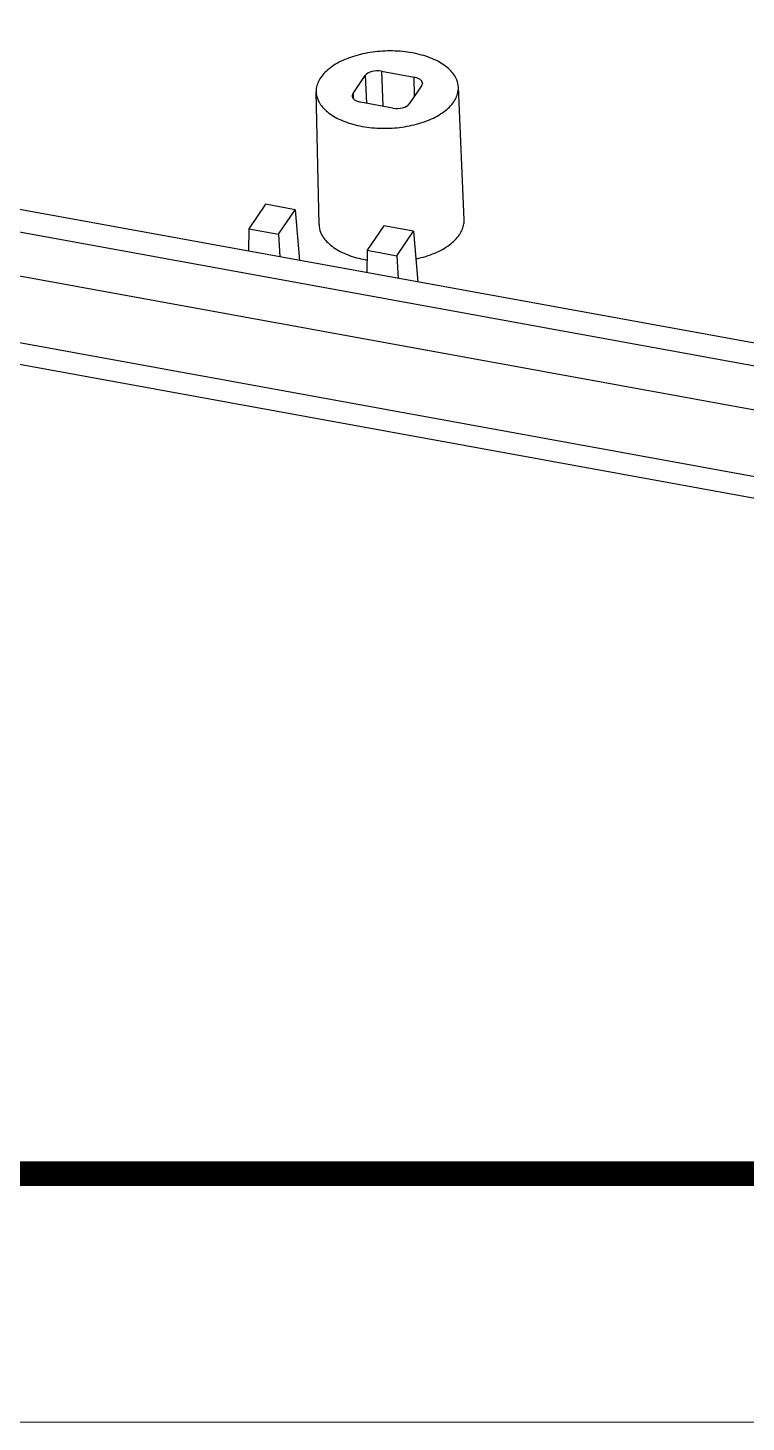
# Model space of a CAD drawing. Header units: millimetres. Extents: x 1760 to 2124, y -231 to 22.
# Drawn here: x 1869.98 to 1888.14, y -231.17 to -195.91 of the extents above; entities that cross this region are included whole.
import ezdxf

# ---------------------------------------------------------------- set-up
doc = ezdxf.new("R2010")
doc.units = ezdxf.units.MM
doc.layers.add('from', color=7, linetype='Continuous', lineweight=13)

msp = doc.modelspace()

# ---------------------------------------------------------------- linework, layer by layer
at = {"color": 7, "linetype": 'Continuous'}
for p, q in [((1878.921, -197.004), (1878.955, -197.893)), ((1878.921, -197.004), (1879.744, -197.154)), ((1902.859, -206.528), (1851.234, -197.127)), ((1878.198, -197.569), (1878.508, -197.115)), ((1878.508, -197.115), (1878.535, -197.816)), ((1879.93, -197.374), (1879.619, -197.828)), ((1879.753, -197.633), (1879.744, -197.154)), ((1879.951, -197.31), (1879.93, -197.374)), ((1881.007, -200.764), (1880.863, -197.408)), ((1850.867, -197.63), (1902.533, -207.038)), ((1877.339, -200.883), (1877.265, -197.524)), ((1878.177, -197.635), (1878.198, -197.569)), ((1878.198, -197.569), (1878.204, -197.697)), ((1879.207, -197.939), (1878.384, -197.789)), ((1850.606, -198.697), (1902.272, -208.105)), ((1902.357, -209.811), (1850.593, -200.385)), ((1875.988, -200.371), (1875.564, -200.99)), ((1876.736, -200.507), (1875.988, -200.371)), ((1876.312, -201.126), (1876.736, -200.507)), ((1876.736, -200.507), (1876.848, -201.792)), ((1902.566, -210.399), (1850.802, -200.973)), ((1878.981, -200.916), (1878.557, -201.535)), ((1879.729, -201.052), (1878.981, -200.916)), ((1875.564, -200.99), (1875.552, -201.556)), ((1875.564, -200.99), (1876.312, -201.126)), ((1876.312, -201.126), (1876.344, -201.7)), ((1879.305, -201.671), (1879.729, -201.052)), ((1879.729, -201.052), (1879.841, -202.337)), ((1878.557, -201.535), (1878.545, -202.101)), ((1878.557, -201.535), (1879.305, -201.671)), ((1879.305, -201.671), (1879.337, -202.245))]:
    msp.add_line(p, q, dxfattribs=at)
msp.add_arc((1879.042, -198.937), 2.886, 259.4393, 260.1834, dxfattribs=at)
for centre, ratio, start_param, end_param in [((1878.808, -197.169), 0.542724, 1.192407, 2.763127), ((1879.631, -197.319), 0.542668, -0.006775, 1.192229), ((1878.497, -197.624), 0.542668, -3.134095, -1.949363), ((1879.32, -197.773), 0.542724, -1.949186, -0.378465)]:
    msp.add_ellipse(centre, major_axis=(0.32, 0.01), ratio=ratio, start_param=start_param, end_param=end_param, dxfattribs=at)
for points, start_tangent, end_tangent in [([(1880.862, -197.408), (1880.823, -197.227), (1880.647, -196.971), (1880.34, -196.753), (1879.934, -196.596), (1879.452, -196.508), (1878.944, -196.499), (1878.441, -196.569), (1877.992, -196.711), (1877.627, -196.916), (1877.381, -197.165)], (-0.047184, 0.998886), (-0.564589, -0.825372)), ([(1877.381, -197.165), (1877.27, -197.439), (1877.265, -197.524)], (-0.564589, -0.825372), (0.027105, -0.999633)), ([(1880.747, -197.778), (1880.858, -197.504), (1880.862, -197.408)], (0.564589, 0.825372), (-0.047184, 0.998886)), ([(1877.265, -197.524), (1877.305, -197.716), (1877.481, -197.972), (1877.788, -198.19), (1878.194, -198.347), (1878.676, -198.435), (1879.184, -198.444), (1879.687, -198.374), (1880.136, -198.232), (1880.5, -198.027), (1880.747, -197.778)], (0.027105, -0.999633), (0.564589, 0.825372)), ([(1877.339, -200.883), (1877.379, -201.079), (1877.559, -201.34), (1877.872, -201.561), (1878.286, -201.722), (1878.513, -201.774)], (0.027096, -0.999633), (0.983058, -0.183296)), ([(1880.889, -201.142), (1881.002, -200.863), (1881.006, -200.765)], (0.564589, 0.825372), (-0.047174, 0.998887)), ([(1879.79, -201.753), (1879.808, -201.749), (1880.266, -201.605), (1880.637, -201.396), (1880.889, -201.142)], (0.977228, 0.21219), (0.564589, 0.825372))]:
    msp.add_spline(points, degree=3, dxfattribs=dict(at, start_tangent=start_tangent, end_tangent=end_tangent))
at = {"layer": 'from'}
msp.add_lwpolyline([(1759.757, -231.17), (2124.245, -231.17), (2124.245, 22.117), (1759.757, 22.117)], close=True, dxfattribs=at)
at = {"layer": 'from', "const_width": 0.628}
msp.add_lwpolyline([(1766.039, -224.888), (1766.039, 15.835), (2117.964, 15.835), (2117.964, -224.888), (1766.039, -224.888)], dxfattribs=at)

doc.saveas('drawing.dxf')
